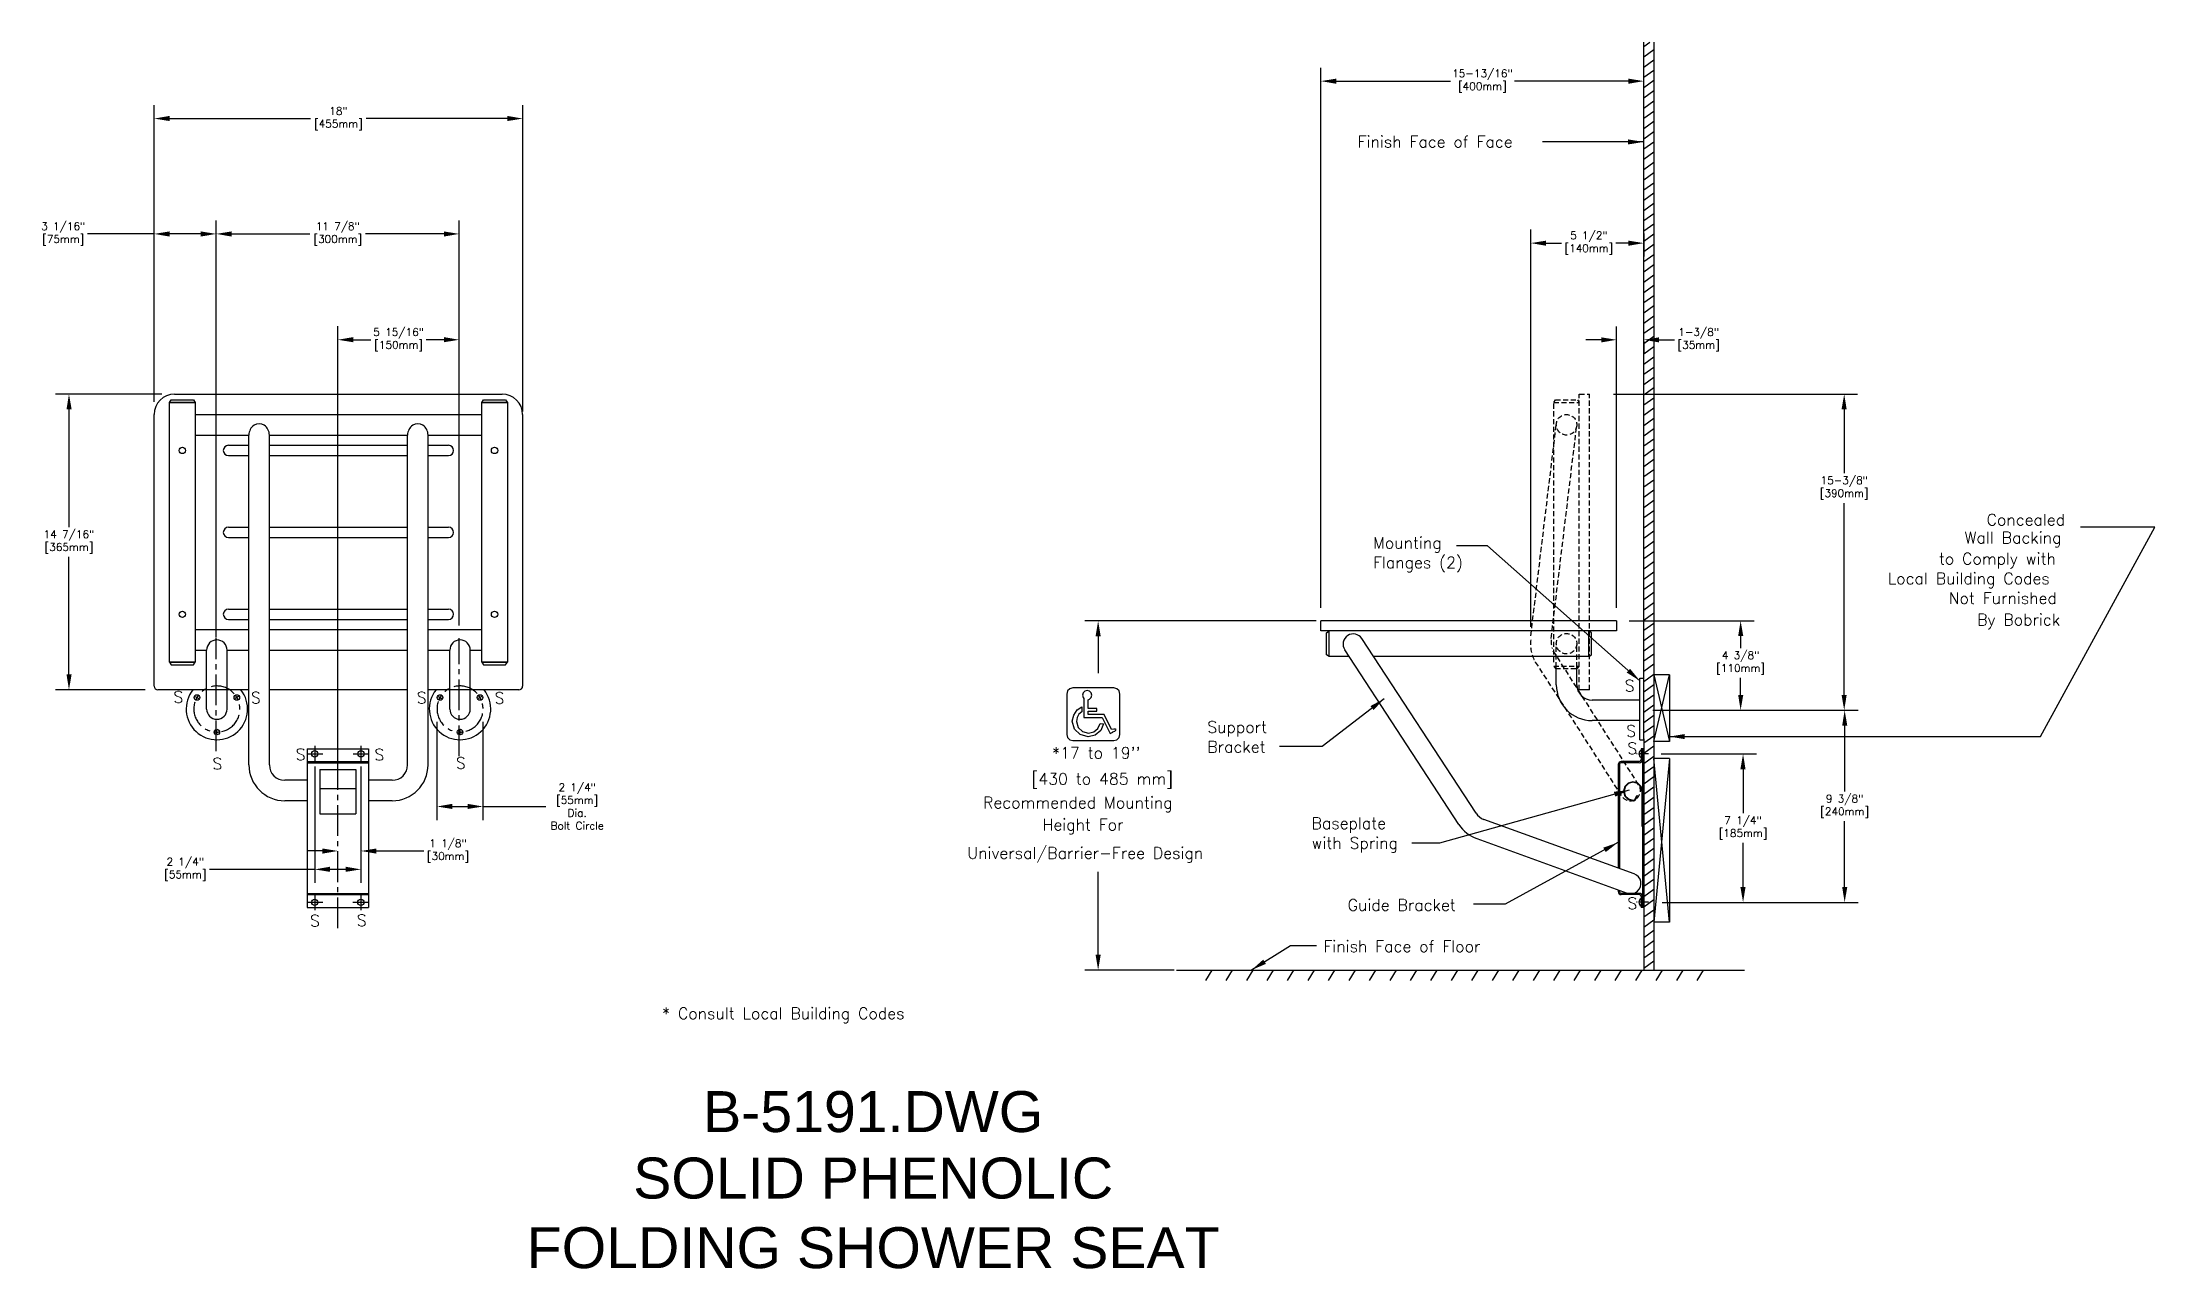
# Model space of a CAD drawing. Extents: x 20 to 123, y 1 to 61.
import ezdxf
from ezdxf.enums import TextEntityAlignment as Align

# ---------------------------------------------------------------- set-up
doc = ezdxf.new("R2010")
doc.units = 0
doc.header["$MEASUREMENT"] = 0
doc.header["$PDMODE"] = 3
doc.header["$PDSIZE"] = 1
for name, pattern in [('CENTER', [2, 1.25, -0.25, 0.25, -0.25]), ('CENTER2', [1.125, 0.75, -0.125, 0.125, -0.125]), ('HIDDEN', [0.375, 0.25, -0.125]), ('SSSMCEN', [0.43, 0.25, -0.06, 0.06, -0.06])]:
    doc.linetypes.add(name, pattern=pattern)
doc.layers.get('0').update_dxf_attribs({"linetype": 'CONTINUOUS'})
doc.layers.get('Defpoints').update_dxf_attribs({"linetype": 'CONTINUOUS'})
for name, color, linetype in [('detail', 4, 'CONTINUOUS'), ('dim', 1, 'CONTINUOUS'), ('text', 2, 'CONTINUOUS')]:
    doc.layers.add(name, color=color, linetype=linetype)
doc.styles.add('Arial_5', font='arial.ttf', dxfattribs={"height": 5})
doc.styles.add('DIM_S_7', font='simplex.shx')
doc.dimstyles.new('DIM_S_7', dxfattribs={"dimtxt": 0.375, "dimasz": 0.75, "dimexe": 0.65625, "dimexo": 0.625, "dimgap": 0.09375, "dimtad": 0, "dimtih": 1, "dimtoh": 1, "dimdec": 4, "dimrnd": 0.0625, "dimzin": 4, "dimdsep": 46, "dimlunit": 5, "dimtxsty": 'DIM_S_7', "dimcen": 0.09375, "dimaunit": 1, "dimadec": 0, "dimazin": 0, "dimtfac": 1, "dimtdec": 4, "dimtofl": 0, "dimtmove": 0, "dimatfit": 3, "dimfxl": 1, "dimfrac": 2, "dimtolj": 1, "dimtzin": 0, "dimarcsym": 0})

# ---------------------------------------------------------------- blocks, each defined once
blk = doc.blocks.new('*D0')
at = {"color": 0, "linetype": 'ByBlock'}
for p, q in [((25.51, 43.51), (20.33, 43.51)), ((20.98, 42.76), (20.98, 37.01)), ((20.98, 29.82), (20.98, 35.56)), ((24.7, 29.07), (20.33, 29.07))]:
    blk.add_line(p, q, dxfattribs=at)
for points in [[(20.86, 42.76), (21.11, 42.76), (20.98, 43.51)], [(20.86, 29.82), (21.11, 29.82), (20.98, 29.07)]]:
    blk.add_solid(points, dxfattribs=at)
at = {"layer": 'Defpoints', "color": 0, "linetype": 'ByBlock'}
for p in [(26.14, 43.51), (20.98, 29.07), (25.32, 29.07)]:
    blk.add_point(p, dxfattribs=at)
at = {"color": 0, "linetype": 'ByBlock', "insert": (20.98, 36.29), "char_height": 0.375, "attachment_point": 5, "style": 'DIM_S_7'}
blk.add_mtext('\\A1;14 7/16"\\P[365mm]', dxfattribs=at)
blk = doc.blocks.new('*D1')
at = {"color": 0, "linetype": 'ByBlock'}
for p, q in [((38.95, 27.51), (38.95, 22.71)), ((41.2, 27.51), (41.2, 22.71)), ((39.7, 23.37), (40.45, 23.37)), ((41.2, 23.37), (44.27, 23.37))]:
    blk.add_line(p, q, dxfattribs=at)
for points in [[(39.7, 23.5), (39.7, 23.25), (38.95, 23.37)], [(40.45, 23.5), (40.45, 23.25), (41.2, 23.37)]]:
    blk.add_solid(points, dxfattribs=at)
at = {"layer": 'Defpoints', "color": 0, "linetype": 'ByBlock'}
for p in [(38.95, 28.13), (41.2, 28.13), (41.2, 23.37)]:
    blk.add_point(p, dxfattribs=at)
at = {"color": 0, "linetype": 'ByBlock', "insert": (45.8, 23.37), "char_height": 0.375, "attachment_point": 5, "style": 'DIM_S_7'}
blk.add_mtext('\\A1;2 1/4"\\P[55mm]\\PDia.\\PBolt Circle', dxfattribs=at)
blk = doc.blocks.new('*D2')
at = {"color": 0, "linetype": 'ByBlock'}
for p, q in [((35.24, 24.78), (35.24, 20.54)), ((33.36, 21.2), (32.61, 21.2)), ((35.99, 21.2), (38.31, 21.2))]:
    blk.add_line(p, q, dxfattribs=at)
for points in [[(33.36, 21.32), (33.36, 21.07), (34.11, 21.2)], [(35.99, 21.32), (35.99, 21.07), (35.24, 21.2)]]:
    blk.add_solid(points, dxfattribs=at)
at = {"layer": 'Defpoints', "color": 0, "linetype": 'ByBlock'}
for p in [(34.11, 26.07), (35.24, 25.4), (35.24, 21.2)]:
    blk.add_point(p, dxfattribs=at)
at = {"color": 0, "linetype": 'ByBlock', "insert": (39.49, 21.2), "char_height": 0.375, "attachment_point": 5, "style": 'DIM_S_7'}
blk.add_mtext('\\A1;1 1/8"\\P[30mm]', dxfattribs=at)
blk = doc.blocks.new('*D3')
at = {"color": 0, "linetype": 'ByBlock'}
for p, q in [((32.98, 25.32), (32.98, 19.65)), ((35.24, 25.32), (35.24, 19.65)), ((32.98, 20.3), (27.84, 20.3)), ((34.49, 20.3), (33.73, 20.3))]:
    blk.add_line(p, q, dxfattribs=at)
for points in [[(33.73, 20.43), (33.73, 20.18), (32.98, 20.3)], [(34.49, 20.43), (34.49, 20.18), (35.24, 20.3)]]:
    blk.add_solid(points, dxfattribs=at)
at = {"layer": 'Defpoints', "color": 0, "linetype": 'ByBlock'}
for p in [(32.98, 25.94), (35.24, 25.94), (35.24, 20.3)]:
    blk.add_point(p, dxfattribs=at)
at = {"color": 0, "linetype": 'ByBlock', "insert": (26.66, 20.3), "char_height": 0.375, "attachment_point": 5, "style": 'DIM_S_7'}
blk.add_mtext('\\A1;2 1/4"\\P[55mm]', dxfattribs=at)
blk = doc.blocks.new('*D4')
at = {"color": 0, "linetype": 'ByBlock'}
for p, q in [((82.12, 33.07), (82.12, 59.44)), ((97.89, 59.41), (97.89, 59.44)), ((82.87, 58.79), (88.45, 58.79)), ((97.14, 58.79), (91.57, 58.79))]:
    blk.add_line(p, q, dxfattribs=at)
for points in [[(82.87, 58.91), (82.87, 58.66), (82.12, 58.79)], [(97.14, 58.91), (97.14, 58.66), (97.89, 58.79)]]:
    blk.add_solid(points, dxfattribs=at)
at = {"layer": 'Defpoints', "color": 0, "linetype": 'ByBlock'}
for p in [(97.89, 58.79), (97.89, 58.79), (82.12, 32.44)]:
    blk.add_point(p, dxfattribs=at)
at = {"color": 0, "linetype": 'ByBlock', "insert": (90.01, 58.79), "char_height": 0.375, "attachment_point": 5, "style": 'DIM_S_7'}
blk.add_mtext('\\A1;15-13/16"\\P[400mm]', dxfattribs=at)
blk = doc.blocks.new('*D5')
at = {"color": 0, "linetype": 'ByBlock'}
for p, q in [((92.37, 32.14), (92.37, 51.54)), ((93.12, 50.88), (93.88, 50.88)), ((97.14, 50.88), (96.53, 50.88)), ((97.89, 51.35), (97.89, 50.22))]:
    blk.add_line(p, q, dxfattribs=at)
for points in [[(93.12, 51), (93.12, 50.75), (92.37, 50.88)], [(97.14, 51), (97.14, 50.75), (97.89, 50.88)]]:
    blk.add_solid(points, dxfattribs=at)
at = {"layer": 'Defpoints', "color": 0, "linetype": 'ByBlock'}
for p in [(97.89, 51.98), (97.89, 50.88), (92.37, 31.51)]:
    blk.add_point(p, dxfattribs=at)
at = {"color": 0, "linetype": 'ByBlock', "insert": (95.21, 50.88), "char_height": 0.375, "attachment_point": 5, "style": 'DIM_S_7'}
blk.add_mtext('\\A1;5 1/2"\\P[140mm]', dxfattribs=at)
blk = doc.blocks.new('*D6')
at = {"color": 0, "linetype": 'ByBlock'}
for p, q in [((96.42, 43.51), (108.33, 43.51)), ((107.68, 42.76), (107.68, 39.65)), ((107.68, 28.82), (107.68, 38.19)), ((98.34, 28.07), (108.33, 28.07))]:
    blk.add_line(p, q, dxfattribs=at)
for points in [[(107.55, 42.76), (107.8, 42.76), (107.68, 43.51)], [(107.55, 28.82), (107.8, 28.82), (107.68, 28.07)]]:
    blk.add_solid(points, dxfattribs=at)
at = {"layer": 'Defpoints', "color": 0, "linetype": 'ByBlock'}
for p in [(95.79, 43.51), (97.71, 28.07), (107.68, 28.07)]:
    blk.add_point(p, dxfattribs=at)
at = {"color": 0, "linetype": 'ByBlock', "insert": (107.68, 38.92), "char_height": 0.375, "attachment_point": 5, "style": 'DIM_S_7'}
blk.add_mtext('\\A1;15-3/8"\\P[390mm]', dxfattribs=at)
blk = doc.blocks.new('*D7')
at = {"color": 0, "linetype": 'ByBlock'}
for p, q in [((98.74, 25.94), (103.39, 25.94)), ((102.74, 25.19), (102.74, 23.05)), ((102.74, 19.44), (102.74, 21.59)), ((98.79, 18.69), (103.39, 18.69))]:
    blk.add_line(p, q, dxfattribs=at)
for points in [[(102.61, 25.19), (102.86, 25.19), (102.74, 25.94)], [(102.61, 19.44), (102.86, 19.44), (102.74, 18.69)]]:
    blk.add_solid(points, dxfattribs=at)
at = {"layer": 'Defpoints', "color": 0, "linetype": 'ByBlock'}
for p in [(98.12, 25.94), (98.16, 18.69), (102.74, 18.69)]:
    blk.add_point(p, dxfattribs=at)
at = {"color": 0, "linetype": 'ByBlock', "insert": (102.74, 22.32), "char_height": 0.375, "attachment_point": 5, "style": 'DIM_S_7'}
blk.add_mtext('\\A1;7 1/4"\\P[185mm]', dxfattribs=at)
blk = doc.blocks.new('*D8')
at = {"color": 0, "linetype": 'ByBlock'}
for p, q in [((98.33, 28.07), (108.36, 28.07)), ((107.7, 27.32), (107.7, 24.11)), ((107.7, 19.44), (107.7, 22.65)), ((98.79, 18.69), (108.36, 18.69))]:
    blk.add_line(p, q, dxfattribs=at)
for points in [[(107.58, 27.32), (107.83, 27.32), (107.7, 28.07)], [(107.58, 19.44), (107.83, 19.44), (107.7, 18.69)]]:
    blk.add_solid(points, dxfattribs=at)
at = {"layer": 'Defpoints', "color": 0, "linetype": 'ByBlock'}
for p in [(97.7, 28.07), (107.7, 28.07), (98.16, 18.69)]:
    blk.add_point(p, dxfattribs=at)
at = {"color": 0, "linetype": 'ByBlock', "insert": (107.7, 23.38), "char_height": 0.375, "attachment_point": 5, "style": 'DIM_S_7'}
blk.add_mtext('\\A1;9 3/8"\\P[240mm]', dxfattribs=at)
blk = doc.blocks.new('*D9')
at = {"color": 0, "linetype": 'ByBlock'}
for p, q in [((96.56, 33.07), (96.56, 46.81)), ((95.81, 46.16), (95.06, 46.16)), ((97.89, 46.08), (97.89, 45.5)), ((98.64, 46.16), (99.39, 46.16))]:
    blk.add_line(p, q, dxfattribs=at)
for points in [[(95.81, 46.28), (95.81, 46.03), (96.56, 46.16)], [(98.64, 46.28), (98.64, 46.03), (97.89, 46.16)]]:
    blk.add_solid(points, dxfattribs=at)
at = {"layer": 'Defpoints', "color": 0, "linetype": 'ByBlock'}
for p in [(97.89, 46.71), (97.89, 46.16), (96.56, 32.44)]:
    blk.add_point(p, dxfattribs=at)
at = {"color": 0, "linetype": 'ByBlock', "insert": (100.57, 46.16), "char_height": 0.375, "attachment_point": 5, "style": 'DIM_S_7'}
blk.add_mtext('\\A1;1-3/8"\\P[35mm]', dxfattribs=at)
blk = doc.blocks.new('ADA')
at = {"layer": 'detail', "linetype": 'Continuous'}
for p, q in [((1.017, 0.853), (0.492, 0.853)), ((1.261, 0.358), (1.017, 0.853)), ((1.215, 0.235), (1.3, 0.278)), ((1.3, 0.278), (1.299, 0.282))]:
    blk.add_line(p, q, dxfattribs=at)
for points in [[(1.328, 0), (1.431, 0.028), (1.503, 0.1), (1.531, 0.202), (1.531, 1.514), (1.503, 1.616), (1.431, 1.688), (1.328, 1.716), (0, 1.716), (-0.102, 1.688), (-0.175, 1.616), (-0.203, 1.514), (-0.203, 0.202), (-0.175, 0.1), (-0.102, 0.028), (0, 0)], [(0.997, 0.551), (0.905, 0.333), (0.727, 0.181), (0.491, 0.125), (0.233, 0.194), (0.049, 0.378), (-0.021, 0.635), (0.026, 0.833), (0.142, 1), (0.293, 1.1), (0.295, 0.934), (0.193, 0.86), (0.137, 0.758), (0.12, 0.624), (0.172, 0.431), (0.31, 0.294), (0.504, 0.242), (0.68, 0.282), (0.814, 0.393), (0.883, 0.555)]]:
    blk.add_lwpolyline(points, close=True, dxfattribs=at)
for points in [[(0.492, 1.332), (0.54, 1.345), (0.595, 1.4), (0.616, 1.477), (0.595, 1.554), (0.54, 1.609), (0.463, 1.629), (0.386, 1.609), (0.331, 1.554), (0.31, 1.477), (0.331, 1.4), (0.355, 1.376)], [(0.355, 1.376), (0.355, 0.757)], [(0.355, 0.757), (0.492, 0.757)], [(0.492, 1.051), (0.492, 1.332)], [(0.492, 0.955), (0.78, 0.955), (0.78, 1.051), (0.492, 1.051)], [(0.492, 0.853), (0.492, 0.955)], [(0.492, 0.757), (0.948, 0.757)], [(0.948, 0.757), (1.215, 0.235)], [(1.299, 0.282), (1.359, 0.307), (1.398, 0.335), (1.407, 0.361), (1.382, 0.375), (1.329, 0.374), (1.261, 0.358)]]:
    blk.add_lwpolyline(points, dxfattribs=at)
blk = doc.blocks.new('*D11')
at = {"color": 0, "linetype": 'ByBlock'}
for p, q in [((97.18, 32.44), (103.28, 32.44)), ((102.62, 31.69), (102.62, 31.11)), ((102.62, 28.82), (102.62, 29.65)), ((98.34, 28.07), (103.28, 28.07))]:
    blk.add_line(p, q, dxfattribs=at)
for points in [[(102.5, 31.69), (102.75, 31.69), (102.62, 32.44)], [(102.5, 28.82), (102.75, 28.82), (102.62, 28.07)]]:
    blk.add_solid(points, dxfattribs=at)
at = {"layer": 'Defpoints', "color": 0, "linetype": 'ByBlock'}
for p in [(96.56, 32.44), (97.71, 28.07), (102.62, 28.07)]:
    blk.add_point(p, dxfattribs=at)
at = {"color": 0, "linetype": 'ByBlock', "insert": (102.62, 30.38), "char_height": 0.375, "attachment_point": 5, "style": 'DIM_S_7'}
blk.add_mtext('\\A1;4 3/8"\\P[110mm]', dxfattribs=at)
blk = doc.blocks.new('*D12')
at = {"color": 0, "linetype": 'ByBlock'}
for p, q in [((25.14, 43.13), (25.14, 51.99)), ((28.17, 32.21), (28.17, 51.99)), ((25.14, 51.33), (21.89, 51.33)), ((27.42, 51.33), (25.89, 51.33))]:
    blk.add_line(p, q, dxfattribs=at)
for points in [[(25.89, 51.45), (25.89, 51.2), (25.14, 51.33)], [(27.42, 51.45), (27.42, 51.2), (28.17, 51.33)]]:
    blk.add_solid(points, dxfattribs=at)
at = {"layer": 'Defpoints', "color": 0, "linetype": 'ByBlock'}
for p in [(28.17, 51.33), (25.14, 42.51), (28.17, 31.58)]:
    blk.add_point(p, dxfattribs=at)
at = {"color": 0, "linetype": 'ByBlock', "insert": (20.7, 51.33), "char_height": 0.375, "attachment_point": 5, "style": 'DIM_S_7'}
blk.add_mtext('\\A1;3 1/16"\\P[75mm]', dxfattribs=at)
blk = doc.blocks.new('*D13')
at = {"color": 0, "linetype": 'ByBlock'}
for p, q in [((25.14, 43.13), (25.14, 57.62)), ((25.89, 56.96), (32.78, 56.96)), ((42.39, 56.96), (35.5, 56.96)), ((43.14, 42.65), (43.14, 57.62))]:
    blk.add_line(p, q, dxfattribs=at)
for points in [[(25.89, 57.09), (25.89, 56.84), (25.14, 56.96)], [(42.39, 57.09), (42.39, 56.84), (43.14, 56.96)]]:
    blk.add_solid(points, dxfattribs=at)
at = {"layer": 'Defpoints', "color": 0, "linetype": 'ByBlock'}
for p in [(43.14, 56.96), (25.14, 42.51), (43.14, 42.03)]:
    blk.add_point(p, dxfattribs=at)
at = {"color": 0, "linetype": 'ByBlock', "insert": (34.14, 56.96), "char_height": 0.375, "attachment_point": 5, "style": 'DIM_S_7'}
blk.add_mtext('\\A1;18"\\P[455mm]', dxfattribs=at)
blk = doc.blocks.new('*D14')
at = {"color": 0, "linetype": 'ByBlock'}
for p, q in [((28.17, 31.62), (28.17, 51.99)), ((40.04, 32.21), (40.04, 51.99)), ((28.92, 51.33), (32.75, 51.33)), ((39.29, 51.33), (35.47, 51.33))]:
    blk.add_line(p, q, dxfattribs=at)
for points in [[(28.92, 51.45), (28.92, 51.2), (28.17, 51.33)], [(39.29, 51.45), (39.29, 51.2), (40.04, 51.33)]]:
    blk.add_solid(points, dxfattribs=at)
at = {"layer": 'Defpoints', "color": 0, "linetype": 'ByBlock'}
for p in [(40.04, 51.33), (28.17, 30.99), (40.04, 31.58)]:
    blk.add_point(p, dxfattribs=at)
at = {"color": 0, "linetype": 'ByBlock', "insert": (34.11, 51.33), "char_height": 0.375, "attachment_point": 5, "style": 'DIM_S_7'}
blk.add_mtext('\\A1;11 7/8"\\P[300mm]', dxfattribs=at)
blk = doc.blocks.new('*D15')
at = {"color": 0, "linetype": 'ByBlock'}
for p, q in [((34.11, 25.58), (34.11, 46.82)), ((40.04, 32.21), (40.04, 46.82)), ((34.86, 46.16), (35.73, 46.16)), ((39.29, 46.16), (38.43, 46.16))]:
    blk.add_line(p, q, dxfattribs=at)
for points in [[(34.86, 46.29), (34.86, 46.04), (34.11, 46.16)], [(39.29, 46.29), (39.29, 46.04), (40.04, 46.16)]]:
    blk.add_solid(points, dxfattribs=at)
at = {"layer": 'Defpoints', "color": 0, "linetype": 'ByBlock'}
for p in [(40.04, 46.16), (40.04, 31.58), (34.11, 24.95)]:
    blk.add_point(p, dxfattribs=at)
at = {"color": 0, "linetype": 'ByBlock', "insert": (37.08, 46.16), "char_height": 0.375, "attachment_point": 5, "style": 'DIM_S_7'}
blk.add_mtext('\\A1;5 15/16"\\P[150mm]', dxfattribs=at)

msp = doc.modelspace()

# ---------------------------------------------------------------- linework, layer by layer
at = {"linetype": 'Continuous'}
msp.add_lwpolyline([(102.00934, 15.38025), (102.0094, 15.38025)], dxfattribs=at)
at = {"layer": 'Defpoints', "color": 0, "linetype": 'ByBlock'}
msp.add_point((75.57534, 15.38025), dxfattribs=at)
at = {"layer": 'detail'}
for p, q in [((26.13688, 43.50619), (42.13688, 43.50619)), ((25.13688, 29.25369), (25.13688, 42.50619)), ((25.89188, 43.09619), (25.97688, 43.22119)), ((25.89188, 30.41619), (25.89188, 43.09619)), ((27.14188, 43.09619), (25.89188, 43.09619)), ((25.89188, 43.09619), (27.14188, 43.09619)), ((25.97688, 43.22119), (27.05688, 43.22119)), ((27.05688, 43.22119), (27.14188, 43.09619)), ((27.14188, 43.09619), (27.14188, 30.41619)), ((27.14188, 42.50619), (41.14188, 42.50619)), ((41.14188, 43.09619), (41.22688, 43.22119)), ((41.14188, 30.41619), (41.14188, 43.09619)), ((42.39188, 43.09619), (41.14188, 43.09619)), ((41.14188, 43.09619), (42.39188, 43.09619)), ((41.22688, 43.22119), (42.30688, 43.22119)), ((42.30688, 43.22119), (42.39188, 43.09619)), ((42.39188, 43.09619), (42.39188, 30.41619)), ((43.13688, 42.50619), (43.13688, 29.25369)), ((27.14188, 41.50619), (29.76688, 41.50619)), ((29.76688, 25.40029), (29.76688, 41.50619)), ((30.76688, 25.40029), (30.76688, 41.50619)), ((30.76688, 41.50619), (37.51688, 41.50619)), ((37.51688, 25.40029), (37.51688, 41.50619)), ((38.51688, 25.40029), (38.51688, 41.50619)), ((38.51688, 41.50619), (41.14188, 41.50619)), ((28.76688, 41.00619), (29.76688, 41.00619)), ((28.76688, 40.50619), (29.76688, 40.50619)), ((30.76688, 41.00619), (37.51688, 41.00619)), ((30.76688, 40.50619), (37.51688, 40.50619)), ((38.51688, 41.00619), (39.51688, 41.00619)), ((38.51688, 40.50619), (39.51688, 40.50619)), ((28.76688, 37.00619), (29.76688, 37.00619)), ((28.76688, 36.50619), (29.76688, 36.50619)), ((30.76688, 37.00619), (37.51688, 37.00619)), ((30.76688, 36.50619), (37.51688, 36.50619)), ((38.51688, 37.00619), (39.51688, 37.00619)), ((38.51688, 36.50619), (39.51688, 36.50619)), ((27.14188, 32.00619), (29.76688, 32.00619)), ((28.76688, 33.00619), (29.76688, 33.00619)), ((28.76688, 32.50619), (29.76688, 32.50619)), ((30.76688, 33.00619), (37.51688, 33.00619)), ((30.76688, 32.50619), (37.51688, 32.50619)), ((30.76688, 32.00619), (37.51688, 32.00619)), ((38.51688, 33.00619), (39.51688, 33.00619)), ((38.51688, 32.50619), (39.51688, 32.50619)), ((38.51688, 32.00619), (41.14188, 32.00619)), ((96.55796, 32.44369), (82.11796, 32.44369)), ((82.11796, 31.94369), (82.11796, 32.44369)), ((96.55796, 32.44369), (96.55796, 31.94369)), ((27.14188, 31.00619), (27.70438, 31.00619)), ((27.70438, 28.13119), (27.70438, 31.00619)), ((28.70438, 31.00619), (29.76688, 31.00619)), ((28.70438, 28.13119), (28.70438, 31.00619)), ((30.76688, 31.00619), (37.51688, 31.00619)), ((38.51688, 31.00619), (39.57938, 31.00619)), ((39.57938, 28.13119), (39.57938, 31.00619)), ((40.57938, 28.13119), (40.57938, 31.00619)), ((40.57938, 31.00619), (41.14188, 31.00619)), ((96.55796, 31.94369), (82.11796, 31.94369)), ((82.40296, 31.85869), (82.52796, 31.94369)), ((82.40296, 30.77869), (82.40296, 31.85869)), ((82.52796, 30.69369), (82.52796, 31.94369)), ((82.52796, 30.69369), (82.52796, 31.94369)), ((88.86214, 22.49105), (83.28646, 31.02262)), ((89.69949, 23.03773), (84.1238, 31.56929)), ((95.20796, 30.69369), (95.20796, 31.94369)), ((95.20796, 30.69369), (95.20796, 31.94369)), ((95.33296, 31.85869), (95.20796, 31.94369)), ((95.33296, 30.77869), (95.33296, 31.85869)), ((27.14188, 30.41619), (25.89188, 30.41619)), ((25.89188, 30.41619), (27.14188, 30.41619)), ((25.89188, 30.41619), (25.97688, 30.29119)), ((25.97688, 30.29119), (27.05688, 30.29119)), ((27.05688, 30.29119), (27.14188, 30.41619)), ((42.39188, 30.41619), (41.14188, 30.41619)), ((41.14188, 30.41619), (41.22688, 30.29119)), ((41.14188, 30.41619), (42.39188, 30.41619)), ((41.22688, 30.29119), (42.30688, 30.29119)), ((42.30688, 30.29119), (42.39188, 30.41619)), ((82.52796, 30.69369), (82.40296, 30.77869)), ((83.50142, 30.69369), (82.52796, 30.69369)), ((95.20796, 30.69369), (84.69604, 30.69369)), ((93.61796, 29.31869), (93.61796, 30.22869)), ((94.61796, 29.31869), (94.61796, 30.22869)), ((95.20796, 30.69369), (95.33296, 30.77869)), ((29.76688, 29.06619), (25.32438, 29.06619)), ((37.51688, 29.06619), (30.76688, 29.06619)), ((42.94938, 29.06619), (38.51688, 29.06619)), ((95.24296, 29.06619), (94.74296, 29.06619)), ((97.70163, 26.63119), (97.70163, 29.63119)), ((97.70163, 29.63119), (97.88913, 29.63119)), ((97.88913, 26.63119), (97.88913, 29.63119)), ((97.70163, 28.56869), (95.36796, 28.56869)), ((97.70163, 27.56869), (95.36796, 27.56869)), ((97.70163, 26.63119), (97.88913, 26.63119)), ((97.82513, 26.19369), (97.76113, 26.19369)), ((97.76113, 26.19369), (97.76113, 25.66069)), ((97.82513, 26.19369), (97.82513, 18.50619)), ((97.88913, 26.19369), (97.82513, 26.19369)), ((97.88913, 26.25619), (97.88913, 18.50619)), ((96.63613, 25.41669), (96.63613, 20.37146)), ((96.70013, 25.41669), (96.70013, 20.34834)), ((97.67113, 25.57069), (96.79013, 25.57069)), ((97.67113, 25.50669), (96.79013, 25.50669)), ((32.60708, 24.65029), (31.51688, 24.65029)), ((36.76688, 24.65029), (35.60706, 24.65029)), ((32.60708, 23.65029), (31.51688, 23.65029)), ((36.76688, 23.65029), (35.60706, 23.65029)), ((96.63613, 19.30822), (96.63613, 19.22069)), ((96.70013, 19.2851), (96.70013, 19.22069)), ((97.67113, 19.13069), (96.79013, 19.13069)), ((97.67113, 19.06669), (96.79013, 19.06669)), ((97.76113, 18.97669), (97.76113, 18.44369)), ((97.82513, 18.97669), (97.82513, 18.44369)), ((97.82513, 18.44369), (97.76113, 18.44369)), ((97.88913, 18.44369), (97.82513, 18.44369))]:
    msp.add_line(p, q, dxfattribs=at)
at = {"layer": 'detail', "linetype": 'HIDDEN'}
for p, q in [((94.74296, 29.06619), (94.74296, 43.50619)), ((94.74296, 43.50619), (95.24296, 43.50619)), ((95.24296, 29.06619), (95.24296, 43.50619)), ((93.49296, 43.09619), (93.57796, 43.22119)), ((93.49296, 30.41619), (93.49296, 43.09619)), ((93.49296, 43.09619), (94.74296, 43.09619)), ((93.49296, 43.09619), (94.74296, 43.09619)), ((93.57796, 43.22119), (94.65796, 43.22119)), ((94.65796, 43.22119), (94.74296, 43.09619)), ((92.37318, 31.70101), (93.62155, 42.06598)), ((93.366, 31.58143), (94.61438, 41.9464)), ((93.61796, 30.17183), (93.61796, 31.31869)), ((94.61796, 30.16523), (94.61796, 31.31869)), ((93.49296, 30.22869), (94.74296, 30.22869)), ((93.49296, 30.22869), (94.74296, 30.22869)), ((93.49296, 30.22869), (93.57796, 30.10369)), ((93.57796, 30.10369), (94.65796, 30.10369)), ((94.65796, 30.10369), (94.74296, 30.22869))]:
    msp.add_line(p, q, dxfattribs=at)
at = {"layer": 'detail', "linetype": 'CENTER2', "ltscale": 2}
for p, q in [((28.16957, 26.06766), (28.16957, 31.58261)), ((34.10707, 17.43384), (34.10707, 26.104))]:
    msp.add_line(p, q, dxfattribs=at)
at = {"layer": 'detail', "linetype": 'CENTER'}
for p, q in [((27.14656, 28.74192), (27.31523, 28.64454)), ((29.2622, 28.74192), (29.09353, 28.64454)), ((39.02156, 28.74192), (39.19023, 28.64454)), ((41.1372, 28.74192), (40.96853, 28.64454)), ((28.20438, 26.90972), (28.20438, 27.10449)), ((40.07938, 26.90972), (40.07938, 27.10449))]:
    msp.add_line(p, q, dxfattribs=at)
at = {"layer": 'detail', "linetype": 'Continuous'}
for p, q in [((33.127, 25.94363), (33.127, 25.94363)), ((35.37698, 25.94363), (35.37698, 25.94363)), ((33.12207, 18.69371), (33.12207, 18.69371)), ((35.37699, 18.69371), (35.37699, 18.69371))]:
    msp.add_line(p, q, dxfattribs=at)
at = {"layer": 'detail', "linetype": 'SSSMCEN'}
for p, q in [((98.1184, 25.94369), (97.53815, 25.94369)), ((98.1184, 18.69369), (97.53815, 18.69369))]:
    msp.add_line(p, q, dxfattribs=at)
at = {"layer": 'detail', "linetype": 'Continuous'}
for points in [[(97.88913, 54.07566), (97.88913, 60.68698)], [(97.88913, 60.47604), (98.18813, 60.68698)], [(97.88913, 59.97598), (98.38913, 60.32879)], [(98.38913, 60.68698), (98.38913, 15.38025)], [(97.88913, 59.476), (98.38913, 59.82879)], [(97.88913, 58.97604), (98.38913, 59.32878)], [(97.88913, 58.47606), (98.38913, 58.8288)], [(97.88913, 57.976), (98.38913, 58.32881)], [(97.88913, 57.47602), (98.38913, 57.82881)], [(97.88913, 56.97603), (98.38913, 57.32883)], [(97.88913, 56.47605), (98.38913, 56.82884)], [(97.88913, 55.97605), (98.38913, 56.32885)], [(97.88913, 55.47607), (98.38913, 55.8288)], [(97.88913, 54.97602), (98.38913, 55.32881)], [(97.88913, 54.47605), (98.38913, 54.8288)], [(97.88913, 29.50515), (97.88913, 54.47605)], [(97.88913, 53.97607), (98.38913, 54.32882)], [(97.88913, 53.47602), (98.38913, 53.82882)], [(97.88913, 52.97604), (98.38913, 53.32883)], [(97.88913, 52.47604), (98.38913, 52.82885)], [(97.88913, 51.97606), (98.38913, 52.32885)], [(97.88913, 51.47607), (98.38913, 51.82887)], [(97.88913, 50.97609), (98.38913, 51.32882)], [(97.88913, 50.47603), (98.38913, 50.82882)], [(97.88913, 49.97604), (98.38913, 50.32884)], [(97.88913, 49.47606), (98.38913, 49.82886)], [(97.88913, 48.97608), (98.38913, 49.32886)], [(97.88913, 48.47608), (98.38913, 48.82888)], [(97.88913, 47.9761), (98.38913, 48.32889)], [(97.88913, 47.4761), (98.38913, 47.82891)], [(97.88913, 46.97612), (98.38913, 47.32886)], [(97.88913, 46.47613), (98.38913, 46.82887)], [(97.88913, 45.97613), (98.38913, 46.32888)], [(97.88913, 45.47615), (98.38913, 45.8289)], [(97.88913, 44.9761), (98.38913, 45.3289)], [(97.88913, 44.47612), (98.38913, 44.82892)], [(97.88913, 44.18257), (97.88913, 44.40581)], [(97.88913, 43.97612), (98.38913, 44.32893)], [(97.88913, 43.47614), (98.38913, 43.82895)], [(97.88913, 42.97615), (98.38913, 43.32889)], [(97.88913, 42.47617), (98.38913, 42.82891)], [(97.88913, 41.97617), (98.38913, 42.32892)], [(97.88913, 41.47619), (98.38913, 41.82894)], [(97.88913, 40.97614), (98.38913, 41.32894)], [(97.88913, 40.47616), (98.38913, 40.82895)], [(97.88913, 39.97616), (98.38913, 40.32896)], [(97.88913, 39.47618), (98.38913, 39.82897)], [(97.88913, 38.97619), (98.38913, 39.32899)], [(97.88913, 38.47626), (98.38913, 38.82894)], [(97.88913, 37.97627), (98.38913, 38.32901)], [(97.88913, 37.47629), (98.38913, 37.82902)], [(97.88913, 36.97623), (98.38913, 37.32904)], [(97.88913, 36.47625), (98.38913, 36.82904)], [(97.88913, 35.97626), (98.38913, 36.32906)], [(97.88913, 35.47628), (98.38913, 35.82906)], [(97.88913, 34.97628), (98.38913, 35.32908)], [(97.88913, 34.47629), (98.38913, 34.82903)], [(97.88913, 33.9763), (98.38913, 34.32905)], [(97.88913, 33.47631), (98.38913, 33.82906)], [(97.88913, 32.97633), (98.38913, 33.32907)], [(97.88913, 32.47628), (98.38913, 32.82908)], [(97.88913, 31.9763), (98.38913, 32.3291)], [(97.88913, 31.4763), (98.38913, 31.8291)], [(97.88913, 30.97632), (98.38913, 31.32912)], [(97.88913, 30.47632), (98.38913, 30.82907)], [(97.88913, 29.97634), (98.38913, 30.32909)], [(97.88913, 29.47635), (98.38913, 29.82909)], [(97.88913, 28.97637), (98.38913, 29.3291)], [(98.38913, 29.80286), (99.13913, 26.55291)], [(98.38913, 26.55291), (99.13913, 29.80286)], [(99.13913, 29.80286), (98.38913, 29.80286)], [(99.13913, 29.80286), (99.13913, 26.55291)], [(97.88913, 28.47631), (98.38913, 28.82912)], [(97.88913, 27.97633), (98.38913, 28.32912)], [(97.88913, 27.47634), (98.38913, 27.82914)], [(97.88913, 26.97636), (98.38913, 27.32915)], [(97.88913, 26.47636), (98.38913, 26.82916)], [(32.59703, 25.94363), (33.377, 25.94363)], [(32.60708, 26.1936), (32.60708, 18.44369)], [(32.60708, 26.1936), (35.60706, 26.1936)], [(32.98207, 26.33363), (32.98207, 25.55364)], [(34.85195, 25.94363), (35.63193, 25.94363)], [(35.24193, 26.33363), (35.24193, 25.55364)], [(35.60706, 26.1936), (35.60706, 18.44369)], [(97.88913, 26.67037), (97.88913, 18.92046)], [(97.88913, 26.56765), (97.88913, 15.38025)], [(97.88913, 25.97638), (98.38913, 26.32911)], [(97.88913, 25.47639), (98.38913, 25.82913)], [(99.13913, 26.55291), (98.38913, 26.55291)], [(32.60708, 25.57063), (35.60706, 25.57063)], [(32.60708, 25.50663), (35.60706, 25.50663)], [(33.23204, 25.18112), (33.23204, 23.00613)], [(33.23204, 25.18112), (34.98203, 25.18112)], [(34.98203, 25.18112), (34.98203, 23.00613)], [(97.88913, 24.9764), (98.38913, 25.32914)], [(97.88913, 24.47635), (98.38913, 24.82916)], [(99.13913, 17.71602), (98.38913, 25.71595)], [(99.13913, 25.71595), (98.38913, 17.71602)], [(99.13913, 25.71595), (98.38913, 25.71595)], [(99.13913, 25.71595), (99.13913, 17.71602)], [(33.23204, 24.25613), (34.98203, 24.25613)], [(97.36263, 24.57842), (97.12953, 24.51511), (96.96345, 24.34903), (96.90014, 24.11593)], [(96.90014, 24.11593), (96.96345, 23.88281), (97.12953, 23.71674), (97.36263, 23.65343)], [(97.36263, 24.55336), (97.14214, 24.49349), (96.98506, 24.33642), (96.9252, 24.11593)], [(96.9252, 24.11593), (96.98506, 23.89543), (97.14214, 23.73835), (97.36263, 23.67849)], [(97.82513, 24.11593), (97.76182, 24.34903), (97.59574, 24.51511), (97.36263, 24.57842)], [(97.80007, 24.11593), (97.7402, 24.33642), (97.58313, 24.49349), (97.36263, 24.55336)], [(97.44516, 23.6863), (97.55379, 23.9117)], [(97.46228, 23.66431), (97.57634, 23.90083)], [(97.55379, 23.9117), (97.57634, 23.90083)], [(97.80013, 24.11593), (97.80013, 22.40343)], [(97.82513, 24.11593), (97.82513, 22.40343)], [(97.88913, 23.97637), (98.38913, 24.32916)], [(97.88913, 23.47638), (98.38913, 23.82918)], [(33.23204, 23.00613), (34.98203, 23.00613)], [(97.36263, 23.67849), (97.39036, 23.67955), (97.41808, 23.68253), (97.44465, 23.68702)], [(97.36263, 23.65343), (97.39602, 23.65503), (97.42981, 23.65904), (97.46201, 23.66426)], [(97.88913, 22.9764), (98.38913, 23.32918)], [(97.88913, 22.4764), (98.38913, 22.8292)], [(97.80013, 22.40343), (97.82513, 22.40343)], [(97.88913, 21.97641), (98.38913, 22.32915)], [(97.88913, 21.47642), (98.38913, 21.82917)], [(97.88913, 20.97643), (98.38913, 21.32917)], [(97.88913, 20.47645), (98.38913, 20.82919)], [(97.88913, 19.9764), (98.38913, 20.3292)], [(97.88913, 19.47641), (98.38913, 19.82922)], [(32.59209, 18.69371), (33.37207, 18.69371)], [(32.60708, 19.1307), (35.60706, 19.1307)], [(32.60708, 19.06671), (35.60706, 19.06671)], [(32.98207, 19.08369), (32.98207, 18.30372)], [(34.84702, 18.69371), (35.62699, 18.69371)], [(35.237, 19.08369), (35.237, 18.30372)], [(97.88913, 18.97642), (98.38913, 19.32922)], [(97.88913, 18.47644), (98.38913, 18.82924)], [(32.60708, 18.44369), (35.60706, 18.44369)], [(97.88913, 17.97644), (98.38913, 18.32919)], [(97.88913, 17.47646), (98.38913, 17.82921)], [(99.13913, 17.71602), (98.38913, 17.71602)], [(97.88913, 16.97647), (98.38913, 17.32921)], [(97.88913, 16.47649), (98.38913, 16.82922)], [(97.88913, 15.97643), (98.38913, 16.32924)], [(97.88913, 15.47645), (98.38913, 15.82924)], [(75.07536, 15.38025), (102.81393, 15.38025)], [(76.79198, 15.38025), (76.4813, 14.86889)], [(77.79196, 15.38025), (77.48133, 14.86889)], [(78.79199, 15.38025), (78.48131, 14.86889)], [(79.79197, 15.38025), (79.48128, 14.86889)], [(80.79194, 15.38025), (80.48126, 14.86889)], [(81.79192, 15.38025), (81.48129, 14.86889)], [(82.79195, 15.38025), (82.48128, 14.86889)], [(83.79193, 15.38025), (83.48126, 14.86889)], [(84.79191, 15.38025), (84.48124, 14.86889)], [(85.79188, 15.38025), (85.48127, 14.86889)], [(86.79192, 15.38025), (86.48125, 14.86889)], [(87.79189, 15.38025), (87.48122, 14.86889)], [(88.79187, 15.38025), (88.4812, 14.86889)], [(89.79184, 15.38025), (89.48123, 14.86889)], [(90.79182, 15.38025), (90.48121, 14.86889)], [(91.79185, 15.38025), (91.48118, 14.86889)], [(92.79183, 15.38025), (92.48116, 14.86889)], [(93.79181, 15.38025), (93.48119, 14.86889)], [(94.79178, 15.38025), (94.48117, 14.86889)], [(95.79181, 15.38025), (95.48115, 14.86889)], [(96.79179, 15.38025), (96.48112, 14.86889)], [(97.79177, 15.38025), (97.4811, 14.86889)], [(98.79174, 15.38025), (98.48113, 14.86889)], [(99.79178, 15.38025), (99.48111, 14.86889)], [(100.79177, 15.38025), (100.48108, 14.86889)]]:
    msp.add_lwpolyline(points, dxfattribs=at)
at = {"layer": 'detail', "linetype": 'CENTER2', "ltscale": 2}
msp.add_lwpolyline([(40.04457, 25.82746), (40.04457, 31.58261)], dxfattribs=at)
at = {"layer": 'detail', "linetype": 'HIDDEN', "flags": 128}
msp.add_lwpolyline([(92.5942, 30.42577), (96.80808, 23.88146, 1), (97.65123, 24.41913), (93.44868, 31.00931)], format="xyb", dxfattribs=at)
at = {"layer": 'detail', "flags": 128}
msp.add_lwpolyline([(89.73296, 21.80182), (97.08418, 19.14637, 1), (97.42392, 20.08689), (90.07269, 22.74234)], format="xyb", dxfattribs=at)
at = {"layer": 'detail', "linetype": 'HIDDEN'}
for centre in [(94.11796, 42.00619), (94.11796, 31.31869), (94.11796, 31.31869)]:
    msp.add_circle(centre, 0.5, dxfattribs=at)
at = {"layer": 'detail'}
for centre, radius in [((26.51688, 40.75619), 0.15625), ((41.76688, 40.75619), 0.15625), ((26.51688, 32.75619), 0.15625), ((41.76688, 32.75619), 0.15625), ((27.2301, 28.69369), 0.135), ((29.17866, 28.69369), 0.135), ((39.1051, 28.69369), 0.135), ((41.05366, 28.69369), 0.135), ((28.20438, 27.00619), 0.135), ((40.07938, 27.00619), 0.135)]:
    msp.add_circle(centre, radius, dxfattribs=at)
at = {"layer": 'detail', "linetype": 'Continuous'}
for centre in [(32.98207, 25.94363), (35.24193, 25.94363), (32.98207, 18.69371), (35.237, 18.69371)]:
    msp.add_circle(centre, 0.15625, dxfattribs=at)
at = {"layer": 'detail'}
for centre, radius, start, end in [((26.13688, 42.50619), 1, 90, 180), ((42.13688, 42.50619), 1, 0, 90), ((28.76688, 40.75619), 0.25, 90, 270), ((39.51688, 40.75619), 0.25, 270, 90), ((28.76688, 36.75619), 0.25, 90, 270), ((39.51688, 36.75619), 0.25, 270, 90), ((28.76688, 32.75619), 0.25, 90, 270), ((39.51688, 32.75619), 0.25, 270, 90), ((28.20438, 31.00619), 0.5, 0, 180), ((40.07938, 31.00619), 0.5, 0, 180), ((83.70513, 31.29595), 0.5, 33.1389802, 213.1389802), ((25.32438, 29.25369), 0.1875, 180, 270), ((28.20438, 28.13119), 1.5, 141.4400372, 38.5599628), ((40.07938, 28.13119), 1.5, 141.4400372, 38.5599628), ((42.94938, 29.25369), 0.1875, 270, 0), ((95.36796, 29.31869), 1.75, 180, 270), ((95.36796, 29.31869), 0.75, 180, 270), ((28.20438, 28.13119), 0.5, 180, 0), ((40.07938, 28.13119), 0.5, 180, 0), ((31.51688, 25.40029), 1.75, 180, 270), ((31.51688, 25.40029), 0.75, 180, 270), ((36.76688, 25.40029), 1.75, 270, 0), ((36.76688, 25.40029), 0.75, 270, 0), ((96.79013, 25.41669), 0.154, 90, 180), ((96.79013, 25.41669), 0.09, 90, 180), ((97.67113, 25.66069), 0.154, 270, 0), ((97.67113, 25.66069), 0.09, 270, 0), ((90.3275, 23.44773), 0.75, 213.1389802, 250.1389802), ((90.3275, 23.44773), 1.75, 213.1389802, 250.1389802), ((96.79013, 19.22069), 0.154, 180, 270), ((96.79013, 19.22069), 0.09, 180, 270), ((97.67113, 18.97669), 0.154, 0, 90), ((97.67113, 18.97669), 0.09, 0, 90)]:
    msp.add_arc(centre, radius, start, end, dxfattribs=at)
at = {"layer": 'detail', "linetype": 'HIDDEN'}
for centre, radius, start, end in [((94.10772, 31.30427), 1.75, 173.1322715, 210.1322715), ((94.66968, 31.47381), 1.30882, 178.5468533, 197.6060481)]:
    msp.add_arc(centre, radius, start, end, dxfattribs=at)
at = {"layer": 'detail', "linetype": 'CENTER'}
for centre, start, end in [((28.20438, 28.13119), 40.9056308, 138.1491852), ((40.07938, 28.13119), 41.8508148, 139.0943692), ((28.20438, 28.13119), 162.7587388, 255.3133676), ((28.20438, 28.13119), 144.94271, 154.6421192), ((28.20438, 28.13119), 281.9641676, 18.7614256), ((28.20438, 28.13119), 24.94271, 34.6421192), ((40.07938, 28.13119), 161.2385744, 258.0358324), ((40.07938, 28.13119), 145.3578808, 155.05729), ((40.07938, 28.13119), 284.6866324, 17.2412612), ((40.07938, 28.13119), 25.3578808, 35.05729), ((28.20438, 28.13119), 264.94271, 274.6421192), ((40.07938, 28.13119), 265.3578808, 275.05729)]:
    msp.add_arc(centre, 1.125, start, end, dxfattribs=at)
at = {"layer": 'detail', "linetype": 'Continuous'}
for centre in [(97.8673, 25.94363), (97.8673, 18.69375)]:
    msp.add_arc(centre, 0.21559, 119.5015705, 240.4984295, dxfattribs=at)
at = {"layer": 'detail'}
for centre in [(30.26688, 41.50619), (38.01688, 41.50619)]:
    msp.add_ellipse(centre, major_axis=(0, 0.55211), ratio=0.905622067, start_param=4.71238898, end_param=7.853981634, dxfattribs=at)
at = {"layer": 'dim', "linetype": 'Continuous'}
for p, q in [((81.88707, 32.43465), (70.58663, 32.43465)), ((71.24288, 31.68465), (71.24288, 29.87404)), ((71.24255, 16.13025), (71.24255, 20.18055)), ((74.95034, 15.38025), (70.5863, 15.38025))]:
    msp.add_line(p, q, dxfattribs=at)
for points in [[(71.11788, 31.68465), (71.36788, 31.68465), (71.24288, 32.43465)], [(71.11755, 16.13025), (71.36755, 16.13025), (71.24255, 15.38025)]]:
    msp.add_solid(points, dxfattribs=at)

# ---------------------------------------------------------------- block references
at = {"layer": 'dim', "linetype": 'Continuous', "xscale": 1.5, "yscale": 1.5, "zscale": 1.5}
msp.add_blockref('ADA', (70.01159, 26.58758), dxfattribs=at)

# ---------------------------------------------------------------- texts
at = {"layer": 'dim', "linetype": 'Continuous', "style": 'DIM_S_7'}
for s, p in [('Finish Face of Face', (83.9175, 55.54842)), ('Concealed', (114.63387, 37.09049)), ('Mounting', (84.66824, 35.96555)), ('Wall Backing', (113.56244, 36.21517)), ('Flanges (2)', (84.66824, 35.00126)), ('to Comply with', (112.30351, 35.18667)), ('Local Building Codes', (109.81009, 34.22382)), ('Not Furnished', (112.7833, 33.26097)), ('By Bobrick', (114.17616, 32.21059)), ('S', (26.08278, 28.4349)), ('S', (29.86458, 28.40831)), ('S', (37.96437, 28.40348)), ('S', (41.76523, 28.38594)), ('S', (96.95765, 28.99071)), ('Support', (76.57415, 26.96887)), ('S', (97.03167, 26.77325)), ('S', (32.05316, 25.63177)), ('S', (35.89715, 25.62536)), ("*17 to 19''", (68.99697, 25.70946)), ('Bracket', (76.57415, 26.00458)), ('S', (97.08719, 25.92927)), ('S', (27.98511, 25.18624)), ('S', (39.87623, 25.21248)), ('[430 to 485 mm]', (67.9842, 24.43839)), ('Recommended Mounting ', (65.6235, 23.2801)), ('Height For ', (68.5272, 22.20455)), ('Baseplate', (81.66621, 22.27232)), ('with Spring', (81.66621, 21.30804)), ('Universal/Barrier-Free Design ', (64.85156, 20.81693)), ('Guide Bracket', (83.42812, 18.28026)), ('S', (97.08719, 18.36167)), ('S', (32.75236, 17.51075)), ('S', (35.0381, 17.53221)), ('Finish Face of Floor', (82.24553, 16.26113)), ('* Consult Local Building Codes', (49.94964, 12.98682))]:
    msp.add_text(s, height=0.5625, dxfattribs=at).set_placement(p)
at = {"layer": 'text', "linetype": 'Continuous', "style": 'Arial_5'}
for s, p in [('B-5191.DWG', (60.25757, 8.47446)), ('SOLID PHENOLIC', (60.25757, 5.23028)), ('FOLDING SHOWER SEAT', (60.25757, 1.83002))]:
    msp.add_text(s, height=2, dxfattribs=at).set_placement(p, align=Align.MIDDLE)

# ---------------------------------------------------------------- dimensions: what is measured, and where the dimension line sits
at = {"layer": 'dim', "linetype": 'Continuous'}
for base, p1, p2, text, picture, middle in [((97.88913, 58.78793), (82.11796, 32.44369), (97.88913, 58.78793), '15-13/16"\\P[400mm]', '*D4', (90.01129, 58.78793)), ((97.88913, 50.879705), (92.370277, 31.513531), (97.88913, 51.976061), '<>\\P[140mm]', '*D5', (95.206157, 50.879705)), ((97.88913, 46.15518), (96.55796, 32.44369), (97.88913, 46.70888), '1-3/8"\\P[35mm]', '*D9', (100.57217, 46.15518))]:
    dim = msp.add_linear_dim(base=base, p1=p1, p2=p2, text=text, dimstyle='DIM_S_7', override={"dimpost": '"'}, dxfattribs=at)
    dim.commit()
    dim.dimension.update_dxf_attribs({"geometry": picture, "text_midpoint": middle, "dimtype": 128})
at = {"layer": 'dim', "color": 1, "linetype": 'Continuous'}
for base, p1, p2, text, override, picture, middle in [((43.13658, 56.96222), (25.13688, 42.50619), (43.13658, 42.02764), '<>\\P[455mm]', {"dimpost": '"'}, '*D13', (34.13673, 56.96222)), ((28.16957, 51.32956), (25.13688, 42.50619), (28.16957, 31.58261), '<>\\P[75mm]', {"dimpost": '"'}, '*D12', (20.70384, 51.32956)), ((40.04457, 51.32956), (28.16957, 30.99245), (40.04457, 31.58261), '<>\\P[300mm]', {"dimpost": '"'}, '*D14', (34.10707, 51.32956)), ((40.04457, 46.16076), (34.10707, 24.95181), (40.04457, 31.58261), '<>\\P[150mm]', {"dimpost": '"'}, '*D15', (37.07829, 46.16076)), ((41.20438, 23.37078), (38.95438, 28.13119), (41.20438, 28.13119), '<>\\P[55mm]\\PDia.\\PBolt Circle', {"dimpost": '"'}, '*D1', (45.80157, 23.37078)), ((35.24193, 20.30439), (32.98207, 25.94363), (35.24193, 25.94363), '<>\\P[55mm]', {"dimpost": '"'}, '*D3', (26.66119, 20.30439)), ((35.24193, 21.19836), (34.10707, 26.06766), (35.24193, 25.40343), '<>\\P[30mm]', {"dimpost": '"', "dimse1": 1}, '*D2', (39.49444, 21.19836))]:
    dim = msp.add_linear_dim(base=base, p1=p1, p2=p2, text=text, dimstyle='DIM_S_7', override=override, dxfattribs=at)
    dim.commit()
    dim.dimension.update_dxf_attribs({"geometry": picture, "text_midpoint": middle, "dimtype": 128})
for base, p1, p2, text, picture, middle in [((20.98177, 29.06619), (26.13688, 43.50619), (25.32438, 29.06619), '<>\\P[365mm]', '*D0', (20.98177, 36.28619)), ((107.70206, 28.06869), (98.16315, 18.69369), (97.70163, 28.06869), '<>\\P[240mm]', '*D8', (107.70206, 23.38119)), ((102.73661, 18.69369), (98.1184, 25.94369), (98.16315, 18.69369), '<>\\P[185mm]', '*D7', (102.73661, 22.31869))]:
    dim = msp.add_linear_dim(base=base, p1=p1, p2=p2, angle=90, text=text, dimstyle='DIM_S_7', override={"dimpost": '"'}, dxfattribs=at)
    dim.commit()
    dim.dimension.update_dxf_attribs({"geometry": picture, "text_midpoint": middle})
at = {"layer": 'dim', "linetype": 'Continuous'}
for base, p1, text, picture, middle in [((107.67529, 28.06869), (95.7937, 43.50619), '15-3/8"\\P[390mm]', '*D6', (107.67529, 38.91932)), ((102.62484, 28.06869), (96.55796, 32.44369), '<>\\P[110mm]', '*D11', (102.62484, 30.38119))]:
    dim = msp.add_linear_dim(base=base, p1=p1, p2=(97.71308, 28.06869), angle=90, text=text, dimstyle='DIM_S_7', override={"dimpost": '"'}, dxfattribs=at)
    dim.commit()
    dim.dimension.update_dxf_attribs({"geometry": picture, "text_midpoint": middle, "dimtype": 128})

# ---------------------------------------------------------------- leaders
for points in [[(97.87546, 55.82066), (92.93911, 55.82066)], [(97.70217, 29.50515), (90.25766, 36.09207), (88.74637, 36.09207)], [(85.21201, 28.63573), (82.18969, 26.29766), (80.09592, 26.29766)], [(97.18484, 24.17394), (87.91679, 21.58854), (86.56199, 21.58854)], [(96.63162, 21.61308), (91.12005, 18.59679), (89.58051, 18.59679)], [(78.73663, 15.39074), (80.62937, 16.58351), (81.90491, 16.58351)]]:
    msp.add_leader(points, dimstyle='DIM_S_7', dxfattribs=at)
msp.add_leader([(99.13913, 26.78528), (117.26103, 26.78528), (122.84557, 37.00879), (119.22063, 37.00879)], dimstyle='DIM_S_7', override={"dimzin": 4}, dxfattribs=at)

doc.saveas('drawing.dxf')
